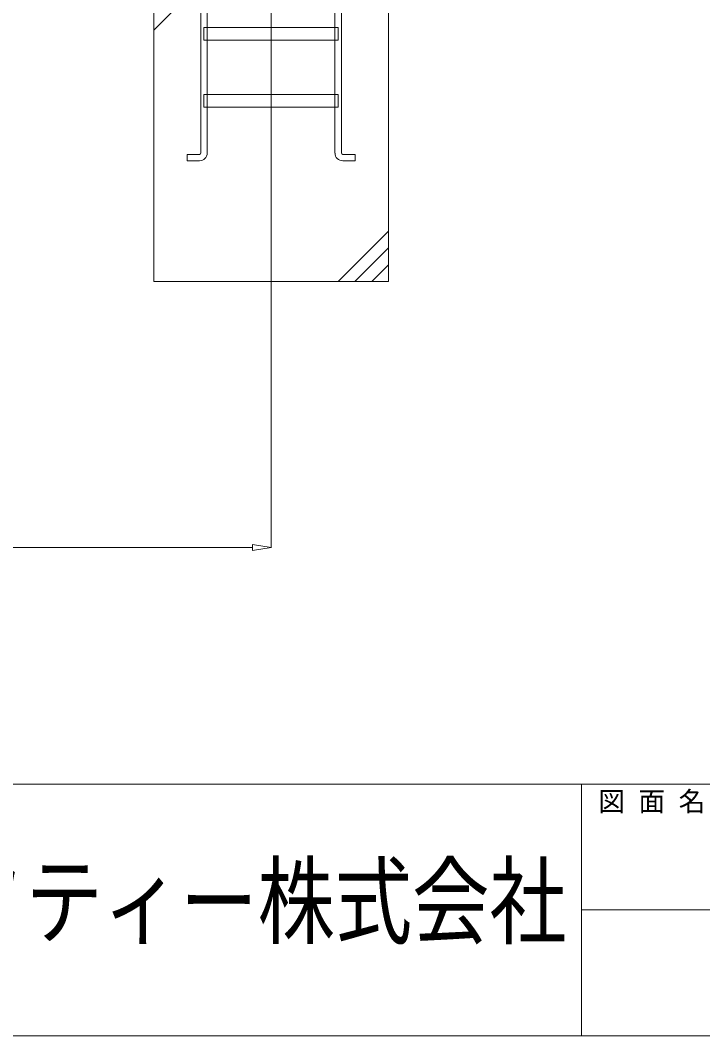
# Model space of a CAD drawing. Units: millimetres, scale not verified. Extents: x -10062 to 10062, y -16938 to 16938.
# Drawn here: x -10 to 2024, y 3062 to 6092 of the extents above; entities that cross this region are included whole.
import ezdxf
from ezdxf.enums import TextEntityAlignment as Align

# ---------------------------------------------------------------- set-up
doc = ezdxf.new("R2010")
doc.units = ezdxf.units.MM
doc.header["$LTSCALE"] = 90
doc.linetypes.add('CHAIN2', pattern=[12, 9, -1, 1, -1])
doc.linetypes.add('DASHED1', pattern=[1.8, 1.2, -0.6])
for name, color, linetype, lineweight in [('0-9_基礎工事用PCA小', 134, 'Continuous', 18), ('0-B_図面枠', 134, 'Continuous', 18), ('0-C_寸法', 134, 'Continuous', 18), ('1-6_通芯', 134, 'CHAIN2', 18)]:
    doc.layers.add(name, color=color, linetype=linetype, lineweight=lineweight)
doc.styles.add('ＭＳ ゴシック', font='')
doc.styles.get('ＭＳ ゴシック').set_extended_font_data('MS Gothic')

msp = doc.modelspace()

# ---------------------------------------------------------------- linework, layer by layer
at = {"layer": '0-9_基礎工事用PCA小'}
for p, q in [((387.5, 6062.5), (537.5, 6212.5)), ((547.03, 6032.5), (547.03, 5870.5)), ((927.97, 6032.5), (927.97, 5870.5)), ((547.03, 5832.5), (547.03, 5695.5)), ((927.97, 5832.5), (927.97, 5695.5)), ((1087.5, 5462.5), (937.5, 5312.5)), ((1087.5, 5412.5), (987.5, 5312.5)), ((1087.5, 5362.5), (1037.5, 5312.5))]:
    msp.add_line(p, q, dxfattribs=at)
at = {"layer": '0-9_基礎工事用PCA小', "linetype": 'DASHED1'}
for p, q in [((547.03, 6070.5), (547.03, 6032.5)), ((927.97, 6070.5), (927.97, 6032.5)), ((547.03, 5870.5), (547.03, 5832.5)), ((927.97, 5870.5), (927.97, 5832.5))]:
    msp.add_line(p, q, dxfattribs=at)
at = {"layer": '0-9_基礎工事用PCA小'}
for points in [[(527.98, 5695.55), (527.98, 6272.5), (547.03, 6272.5), (547.03, 6070.5)], [(947.03, 5695.55), (947.03, 6272.5), (927.97, 6272.5), (927.97, 6070.5)], [(524.02, 5672.5), (487.03, 5672.5), (487.03, 5691.55), (523.97, 5691.55)], [(950.98, 5672.5), (987.97, 5672.5), (987.97, 5691.55), (951.02, 5691.55)]]:
    msp.add_lwpolyline(points, dxfattribs=at)
for points in [[(387.5, 5312.5), (1087.5, 5312.5), (1087.5, 6212.5), (387.5, 6212.5)], [(537.5, 6070.5), (937.5, 6070.5), (937.5, 6032.5), (537.5, 6032.5)], [(537.5, 5870.5), (937.5, 5870.5), (937.5, 5832.5), (537.5, 5832.5)]]:
    msp.add_lwpolyline(points, close=True, dxfattribs=at)
for centre, radius, start, end in [((523.97, 5695.55), 4, 270, 360), ((524.02, 5695.5), 23, 270, 360), ((950.98, 5695.5), 23, 180, 270), ((951.02, 5695.55), 4, 180, 270)]:
    msp.add_arc(centre, radius, start, end, dxfattribs=at)
at = {"layer": '0-B_図面枠'}
for p, q in [((-10062.5, 3812.5), (10062.5, 3812.5)), ((1662.5, 3812.5), (1662.5, 3062.5)), ((1662.5, 3437.5), (10062.5, 3437.5))]:
    msp.add_line(p, q, dxfattribs=at)
msp.add_lwpolyline([(-10062.5, 16937.5), (10062.5, 16937.5), (10062.5, 3062.5), (-10062.5, 3062.5)], close=True, dxfattribs=at)
at = {"layer": '0-C_寸法'}
for p, q in [((737.5, 5311.5), (737.5, 4518.05)), ((682.5, 4519.04), (-7407.5, 4519.04)), ((682.5, 4528.21), (737.5, 4519.04)), ((682.5, 4528.21), (682.5, 4509.87)), ((737.5, 4519.04), (682.5, 4509.87))]:
    msp.add_line(p, q, dxfattribs=at)
at = {"layer": '1-6_通芯'}
msp.add_line((737.5, 5312.5), (737.5, 7224.5), dxfattribs=at)

# ---------------------------------------------------------------- texts
at = {"layer": '0-B_図面枠', "style": 'ＭＳ ゴシック'}
msp.add_text('図 面 名', height=58.65, dxfattribs=at).set_placement((1712.5, 3714.5), align=Align.BOTTOM_LEFT)
at = {"layer": '0-B_図面枠', "style": 'ＭＳ ゴシック', "width": 0.8}
msp.add_text('日本セイフティー株式会社', height=211.1, dxfattribs=at).set_placement((-1145.75, 3294.97), align=Align.BOTTOM_LEFT)

doc.saveas('drawing.dxf')
